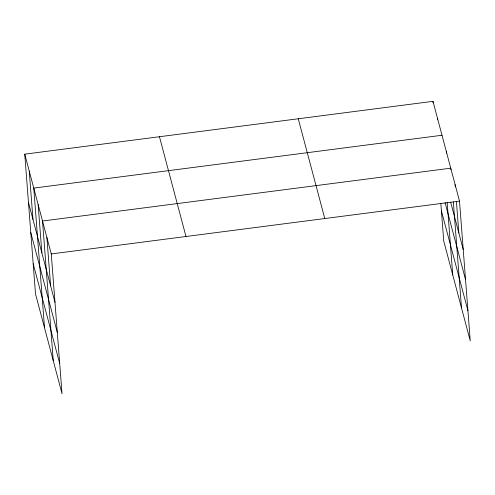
<?xml version="1.0" encoding="UTF-8"?>
<svg xmlns="http://www.w3.org/2000/svg" width="495" height="495" viewBox="0 0 495 495"><rect width="100%" height="100%" fill="white"/><g stroke="black" fill="none" stroke-linecap="round" stroke-linejoin="round"><path stroke-width="0.74" d="M24.75 154.168L51.263 253.941L62.017 393.667L35.504 293.894L24.75 154.168L432.983 101.333L459.496 201.106L470.25 340.832L443.737 241.059L440.847 203.501M441.998 135.259L33.765 188.094L44.519 327.82M51.263 253.941L459.496 201.106M450.66 202.195L463.215 249.431M445.098 202.684L465.535 279.595M441.416 210.901L467.93 310.668M298.268 118.769L324.782 218.542M159.464 136.731L185.984 236.505M28.469 202.498L54.982 302.266M30.789 232.656L57.302 332.43M33.184 263.736L59.697 363.503M455.122 184.641L455.301 186.943M456.421 201.521L458.84 232.972M450.865 169.717L450.747 168.182L42.514 221.018L53.268 360.744M453.346 201.935L461.501 307.909M446.372 151.718L446.49 153.252M447.171 202.436L452.752 274.985M437.493 118.293L437.611 119.827M432.983 101.333L433.1 102.867M46.889 237.476L50.608 285.807M38.14 204.553L41.858 252.883M29.255 171.128L32.973 219.458"/></g></svg>
